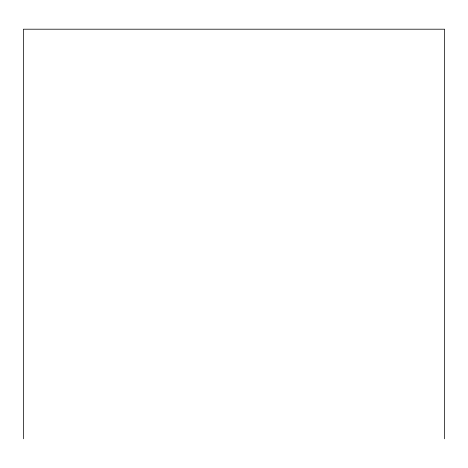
<?xml version="1.0" encoding="UTF-8"?>
<svg xmlns="http://www.w3.org/2000/svg" width="468" height="468" viewBox="0 0 468 468"><rect width="100%" height="100%" fill="white"/><g stroke="black" fill="none" stroke-linecap="round" stroke-linejoin="round"><path stroke-width="0.7" d="M444.6 438.797L444.6 29.203L23.4 29.203L23.4 438.797"/></g></svg>
